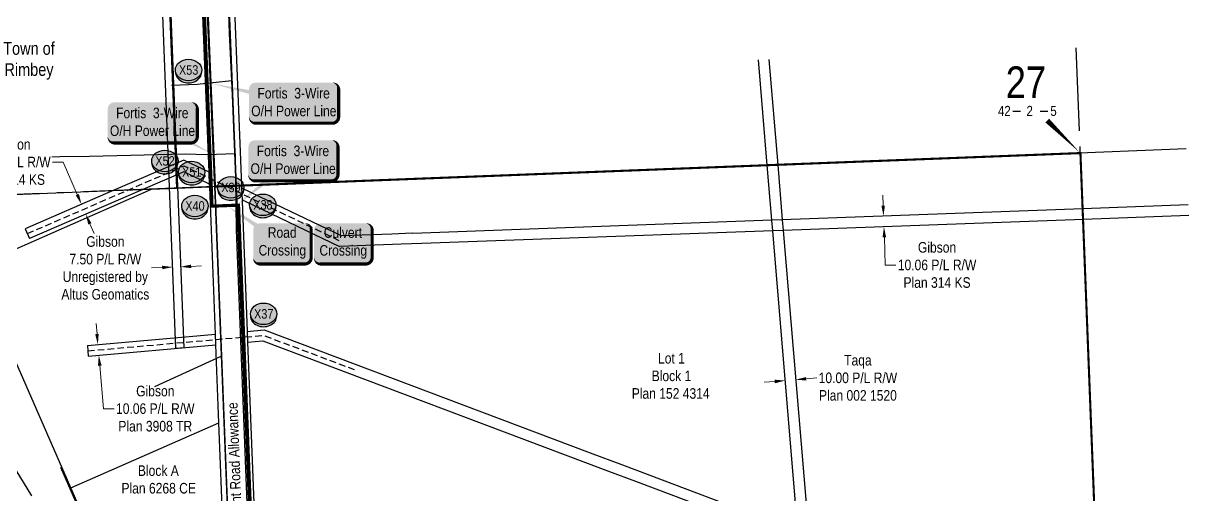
# Model space of a CAD drawing. Extents: x 683901 to 697439, y 5834844 to 5859401.
# Drawn here: x 688032 to 689138, y 5836345 to 5836791 of the extents above; entities that cross this region are included whole.
import ezdxf
from ezdxf.enums import TextEntityAlignment as Align

# ---------------------------------------------------------------- set-up
doc = ezdxf.new("R2010")
doc.units = 0
doc.header["$LTSCALE"] = 5
doc.header["$PDSIZE"] = 0.5
for name, pattern in [('BORDER2', [22.225, 6.35, -3.175, 6.35, -3.175, 0, -3.175]), ('foc-QUARTERLINE', [33, 25, -3, 2, -3]), ('UG_PIPE', [1.875, 1.25, -0.625])]:
    doc.linetypes.add(name, pattern=pattern)
doc.layers.get('Defpoints').update_dxf_attribs({"color": 9})
for name, color, linetype in [('10', 1, 'Continuous'), ('9', 3, 'Continuous'), ('AS-PIPE-UG', 44, 'UG_PIPE'), ('AS-POWER', 104, 'foc-POWER'), ('AS-POWER-T', 104, 'Continuous'), ('AS-TELEPHONE', 224, 'foc-TEL'), ('C-SYMBOL', 7, 'Continuous'), ('CG-NOTES', 7, 'Continuous'), ('F-RW', 190, 'Continuous'), ('L-33', 7, 'Continuous'), ('L-QSEC', 8, 'foc-QUARTERLINE'), ('L-ROAD-T', 7, 'Continuous'), ('L-SEC', 7, 'Continuous'), ('L-SECLBL', 7, 'Continuous'), ('L-TITLEDB', 4, 'Continuous'), ('L-TITLEDB-T', 4, 'Continuous'), ('P-CROSSINGS', 250, 'Continuous')]:
    doc.layers.add(name, color=color, linetype=linetype)
doc.layers.add('AS-COUNTY', color=7, linetype='BORDER2', lineweight=60, true_color=0xcc33ff)
doc.layers.add('F-RW-T', color=190, linetype='Continuous', lineweight=9)
doc.layers.add('P-PROPOSED-WL4', color=7, linetype='Continuous', true_color=0x5b5bc8)
doc.styles.add('240', font='ARIALN.TTF', dxfattribs={"height": 30})
doc.styles.add('80', font='ARIALN.TTF', dxfattribs={"height": 10})
doc.styles.add('80CG', font='ARIALN.TTF', dxfattribs={"height": 10})
doc.styles.add('80L', font='ARIALN.TTF', dxfattribs={"height": 10})
doc.styles.add('Crossing', font='ARIALN.TTF', dxfattribs={"height": 10})
doc.styles.add('foc-LtypeFont', font='ARIALN.TTF', dxfattribs={"height": 7.35})
doc.styles.add('SIMPLEX', font='ARIALN.TTF')
doc.linetypes.add('foc-POWER', pattern='A,6,-1,["P",foc-LtypeFont,S=0.2,R=0,X=-0.625,Y=-0.75],-1.24,4', length=12.24)
doc.linetypes.add('foc-TEL', pattern='A,2,-1,["T",foc-LtypeFont,S=0.2,R=0,X=-0.425,Y=-0.75],-1.24,8', length=12.24)
doc.linetypes.add('foc-TEL-NOLINE', pattern='A,0,-2,["T",foc-LtypeFont,S=0.2,R=0,X=-0.425,Y=-0.75],-10.24', length=12.24)
doc.dimstyles.new('Compass 5 000', dxfattribs={"dimscale": 5, "dimtxt": 9, "dimasz": 2, "dimexe": 0.2, "dimexo": 0.0625, "dimgap": 0.5, "dimtad": 0, "dimtih": 1, "dimtoh": 1, "dimzin": 0, "dimdsep": 46, "dimtxsty": '80CG', "dimcen": 0.1, "dimse1": 1, "dimse2": 1, "dimclrd": 256, "dimclrt": 256, "dimaunit": 1, "dimadec": 4, "dimazin": 0, "dimtfac": 0.06, "dimtofl": 0, "dimtmove": 0, "dimatfit": 1, "dimfxl": 0.2, "dimtolj": 1, "dimtzin": 0, "dimlwd": -1, "dimarcsym": 0})

# ---------------------------------------------------------------- blocks, each defined once
blk = doc.blocks.new('L-SECLBL')
at = {"layer": '9', "color": 7}
for p, q in [((-5.1, -27.8), (-12.3, -27.8)), ((20.7, -27.8), (13.5, -27.8))]:
    blk.add_line(p, q, dxfattribs=at)
at = {"layer": '10', "color": 2, "style": 'SIMPLEX'}
blk.add_attdef('SEC', text='', height=30, dxfattribs=at).set_placement((0, 0), align=Align.MIDDLE)
at = {"layer": '10', "color": 5, "style": '80L'}
blk.add_attdef('TWP', text='', height=9.5, dxfattribs=at).set_placement((-14.4, -27.4), align=Align.MIDDLE_RIGHT)
blk.add_attdef('RGE', text='', height=9.5, dxfattribs=at).set_placement((3.6, -27.4), align=Align.MIDDLE_CENTER)
blk.add_attdef('MER', text='', height=9.5, dxfattribs=at).set_placement((23.2, -27.4), align=Align.MIDDLE_LEFT)
blk = doc.blocks.new('*U1023')
h = blk.add_hatch(color=59)
edge = h.paths.add_edge_path()
edge.add_line((-21.5, -20), (21.5, -20))
edge.add_arc((21.5, -14), 6, 270, 360)
edge.add_line((27.5, -14), (27.5, 12.5))
edge.add_arc((21.5, 12.5), 6, 0, 90)
edge.add_line((21.5, 18.5), (-21.5, 18.5))
edge.add_arc((-21.5, 12.5), 6, 90, 180)
edge.add_line((-27.5, 12.5), (-27.5, -14))
edge.add_arc((-21.5, -14), 6, 180, 270)
at = {"color": 1, "flags": 128}
blk.add_lwpolyline([(-53.4, 35.8, 0, 7.5, 0), (0, 0, 0, 0, 0)], format="xyseb", dxfattribs=at)
blk.add_lwpolyline([(-21.5, -20, 3, 3, 0), (21.5, -20, 3, 3, 0.414214), (27.5, -14, 3, 3, 0), (27.5, 12.5, 3, 0, 0.414214), (21.5, 18.5, 0, 0, 0), (-21.5, 18.5, 0, 0, 0.414214), (-27.5, 12.5, 0, 0, 0), (-27.5, -14, 0, 3, 0.414214)], format="xyseb", close=True, dxfattribs=at)
at = {"color": 1, "style": '80'}
blk.add_attdef('ENTER_TEXT_001', (-36, -5), '', height=10, dxfattribs=at)
blk = doc.blocks.new('*U1024')
h = blk.add_hatch(color=254)
edge = h.paths.add_edge_path()
edge.add_line((-21.5, -20), (21.5, -20))
edge.add_arc((21.5, -14), 6, 270, 360)
edge.add_line((27.5, -14), (27.5, 12.5))
edge.add_arc((21.5, 12.5), 6, 0, 90)
edge.add_line((21.5, 18.5), (-21.5, 18.5))
edge.add_arc((-21.5, 12.5), 6, 90, 180)
edge.add_line((-27.5, 12.5), (-27.5, -14))
edge.add_arc((-21.5, -14), 6, 180, 270)
at = {"color": 160, "flags": 128}
blk.add_lwpolyline([(-21.5, -20, 3, 3, 0), (21.5, -20, 3, 3, 0.414214), (27.5, -14, 3, 3, 0), (27.5, 12.5, 3, 0, 0.414214), (21.5, 18.5, 0, 0, 0), (-21.5, 18.5, 0, 0, 0.414214), (-27.5, 12.5, 0, 0, 0), (-27.5, -14, 0, 3, 0.414214)], format="xyseb", close=True, dxfattribs=at)
at = {"color": 160, "style": '80'}
blk.add_attdef('ENTER_TEXT_001', (-26.8, -4.9), '', height=10, dxfattribs=at)
blk = doc.blocks.new('*D1289')
at = {"layer": 'Defpoints', "color": 0, "transparency": 16777216}
for p in [(688754, 5836466.7), (688763.9, 5836467.5), (688765, 5836453.7)]:
    blk.add_point(p, dxfattribs=at)
at = {"layer": 'F-RW-T', "transparency": 16777216}
for p, q in [((688775, 5836454.5), (688785, 5836455.4)), ((688745.2, 5836452), (688735.2, 5836451.2))]:
    blk.add_line(p, q, dxfattribs=at)
for points in [[(688745, 5836453.7), (688745.3, 5836450.3), (688755.1, 5836452.8)], [(688774.9, 5836456.2), (688775.2, 5836452.9), (688765, 5836453.7)]]:
    blk.add_solid(points, dxfattribs=at)
at = {"layer": 'F-RW-T', "transparency": 16777216, "insert": (688824.1, 5836455.4), "char_height": 10, "attachment_point": 5, "style": '80CG'}
blk.add_mtext('\\A1;Taqa\\P10.00 P/L R/W\\PPlan 002 1520', dxfattribs=at)
blk = doc.blocks.new('*D1290')
at = {"layer": 'Defpoints', "color": 0, "transparency": 16777216}
for p in [(688818.7, 5836607.6), (688819.1, 5836597.6), (688848.8, 5836598.7)]:
    blk.add_point(p, dxfattribs=at)
at = {"layer": 'F-RW-T', "transparency": 16777216}
for p, q in [((688848.1, 5836618.7), (688847.7, 5836628.7)), ((688849.2, 5836588.7), (688850.1, 5836562.4)), ((688850.1, 5836562.4), (688860.1, 5836562.4))]:
    blk.add_line(p, q, dxfattribs=at)
for points in [[(688849.7, 5836618.8), (688846.4, 5836618.6), (688848.4, 5836608.7)], [(688850.8, 5836588.8), (688847.5, 5836588.6), (688848.8, 5836598.7)]]:
    blk.add_solid(points, dxfattribs=at)
at = {"layer": 'F-RW-T', "transparency": 16777216, "insert": (688899.2, 5836562.4), "char_height": 10, "attachment_point": 5, "style": '80CG'}
blk.add_mtext('\\A1;Gibson\\P10.06 P/L R/W\\PPlan 314 KS', dxfattribs=at)
blk = doc.blocks.new('*D1293')
at = {"layer": 'Defpoints', "color": 0, "transparency": 16777216}
for p in [(688102.9, 5836487), (688158.4, 5836491.8), (688159.3, 5836481.8)]:
    blk.add_point(p, dxfattribs=at)
at = {"layer": 'F-RW-T', "transparency": 16777216}
for p, q in [((688102.1, 5836496.9), (688101.2, 5836506.9)), ((688104.7, 5836467), (688108.3, 5836426.2)), ((688108.3, 5836426.2), (688118.3, 5836426.2))]:
    blk.add_line(p, q, dxfattribs=at)
for points in [[(688103.7, 5836497.1), (688100.4, 5836496.8), (688102.9, 5836487)], [(688106.4, 5836467.1), (688103, 5836466.8), (688103.8, 5836476.9)]]:
    blk.add_solid(points, dxfattribs=at)
at = {"layer": 'F-RW-T', "transparency": 16777216, "insert": (688157.4, 5836426.2), "char_height": 10, "attachment_point": 5, "style": '80CG'}
blk.add_mtext('\\A1;Gibson\\P10.06 P/L R/W\\PPlan 3908 TR', dxfattribs=at)
blk = doc.blocks.new('*D1294')
at = {"layer": 'Defpoints', "color": 0, "transparency": 16777216}
for p in [(688087.4, 5836619.9), (688079.3, 5836616.4), (688083.3, 5836607.2)]:
    blk.add_point(p, dxfattribs=at)
at = {"layer": 'F-RW-T', "transparency": 16777216}
for p, q in [((688070, 5836660), (688060, 5836660)), ((688083.4, 5836629.1), (688070, 5836660)), ((688095.3, 5836601.5), (688099.3, 5836592.3))]:
    blk.add_line(p, q, dxfattribs=at)
for points in [[(688084.9, 5836629.7), (688081.9, 5836628.4), (688087.4, 5836619.9)], [(688096.9, 5836602.1), (688093.8, 5836600.8), (688091.4, 5836610.6)]]:
    blk.add_solid(points, dxfattribs=at)
at = {"layer": 'F-RW-T', "transparency": 16777216, "insert": (688020.9, 5836660), "char_height": 10, "attachment_point": 5, "style": '80CG', "bg_fill": 3, "box_fill_scale": 1.1, "bg_fill_color": 256, "bg_fill_true_color": 13158600, "bg_fill_transparency": 0}
blk.add_mtext('\\A1;Gibson\\P10.06 P/L R/W\\PPlan 314 KS', dxfattribs=at)
blk = doc.blocks.new('*D1303')
at = {"layer": 'Defpoints', "color": 0, "transparency": 16777216}
for p in [(688173.9, 5836560.4), (688174.4, 5836547.5), (688181.9, 5836547.8)]:
    blk.add_point(p, dxfattribs=at)
at = {"layer": 'F-RW-T', "transparency": 16777216}
for p, q in [((688163.9, 5836560), (688153.9, 5836559.6)), ((688191.4, 5836561.1), (688201.4, 5836561.5))]:
    blk.add_line(p, q, dxfattribs=at)
for points in [[(688163.9, 5836561.7), (688164, 5836558.4), (688173.9, 5836560.4)], [(688191.3, 5836562.8), (688191.5, 5836559.4), (688181.4, 5836560.7)]]:
    blk.add_solid(points, dxfattribs=at)
at = {"layer": 'F-RW-T', "transparency": 16777216, "insert": (688110, 5836559.6), "char_height": 10, "attachment_point": 5, "style": '80CG'}
blk.add_mtext('\\A1;Gibson\\P7.50 P/L R/W\\PUnregistered by\\PAltus Geomatics', dxfattribs=at)
blk = doc.blocks.new('*U899')
h = blk.add_hatch(color=255)
edge = h.paths.add_edge_path()
edge.add_line((-36.5, -20), (36.5, -20))
edge.add_arc((36.5, -14), 6, 270, 360)
edge.add_line((42.5, -14), (42.5, 12.5))
edge.add_arc((36.5, 12.5), 6, 0, 90)
edge.add_line((36.5, 18.5), (-36.5, 18.5))
edge.add_arc((-36.5, 12.5), 6, 90, 180)
edge.add_line((-42.5, 12.5), (-42.5, -14))
edge.add_arc((-36.5, -14), 6, 180, 270)
at = {"color": 104, "flags": 128}
blk.add_lwpolyline([(-36.5, -20, 3, 3, 0), (36.5, -20, 3, 3, 0.414214), (42.5, -14, 3, 3, 0), (42.5, 12.5, 3, 0, 0.414214), (36.5, 18.5, 0, 0, 0), (-36.5, 18.5, 0, 0, 0.414214), (-42.5, 12.5, 0, 0, 0), (-42.5, -14, 0, 3, 0.414214)], format="xyseb", close=True, dxfattribs=at)
blk.add_lwpolyline([(-54.1, -43.2, 0, 7.5, 0), (0, 0, 0, 0, 0)], format="xyseb", dxfattribs=at)
at = {"color": 104, "style": '80'}
blk.add_attdef('ENTER_TEXT_001', (-26.8, -4.9), '', height=10, dxfattribs=at)
blk = doc.blocks.new('*U906')
h = blk.add_hatch(color=255)
edge = h.paths.add_edge_path()
edge.add_line((-36.5, -20), (36.5, -20))
edge.add_arc((36.5, -14), 6, 270, 360)
edge.add_line((42.5, -14), (42.5, 12.5))
edge.add_arc((36.5, 12.5), 6, 0, 90)
edge.add_line((36.5, 18.5), (-36.5, 18.5))
edge.add_arc((-36.5, 12.5), 6, 90, 180)
edge.add_line((-42.5, 12.5), (-42.5, -14))
edge.add_arc((-36.5, -14), 6, 180, 270)
at = {"color": 104, "flags": 128}
blk.add_lwpolyline([(-36.5, -20, 3, 3, 0), (36.5, -20, 3, 3, 0.414214), (42.5, -14, 3, 3, 0), (42.5, 12.5, 3, 0, 0.414214), (36.5, 18.5, 0, 0, 0), (-36.5, 18.5, 0, 0, 0.414214), (-42.5, 12.5, 0, 0, 0), (-42.5, -14, 0, 3, 0.414214)], format="xyseb", close=True, dxfattribs=at)
blk.add_lwpolyline([(57, -30.7, 0, 7.5, 0), (0, 0, 0, 0, 0)], format="xyseb", dxfattribs=at)
at = {"color": 104, "style": '80'}
blk.add_attdef('ENTER_TEXT_001', (-26.8, -4.9), '', height=10, dxfattribs=at)
blk = doc.blocks.new('*U907')
h = blk.add_hatch(color=255)
edge = h.paths.add_edge_path()
edge.add_line((-36.5, -20), (36.5, -20))
edge.add_arc((36.5, -14), 6, 270, 360)
edge.add_line((42.5, -14), (42.5, 12.5))
edge.add_arc((36.5, 12.5), 6, 0, 90)
edge.add_line((36.5, 18.5), (-36.5, 18.5))
edge.add_arc((-36.5, 12.5), 6, 90, 180)
edge.add_line((-42.5, 12.5), (-42.5, -14))
edge.add_arc((-36.5, -14), 6, 180, 270)
at = {"color": 104, "flags": 128}
blk.add_lwpolyline([(-79.8, 18.1, 0, 7.5, 0), (0, 0, 0, 0, 0)], format="xyseb", dxfattribs=at)
blk.add_lwpolyline([(-36.5, -20, 3, 3, 0), (36.5, -20, 3, 3, 0.414214), (42.5, -14, 3, 3, 0), (42.5, 12.5, 3, 0, 0.414214), (36.5, 18.5, 0, 0, 0), (-36.5, 18.5, 0, 0, 0.414214), (-42.5, 12.5, 0, 0, 0), (-42.5, -14, 0, 3, 0.414214)], format="xyseb", close=True, dxfattribs=at)
at = {"color": 104, "style": '80'}
blk.add_attdef('ENTER_TEXT_001', (-26.8, -4.9), '', height=10, dxfattribs=at)
blk = doc.blocks.new('xing2')
h = blk.add_hatch(color=50)
h.dxf.hatch_style = 1
edge = h.paths.add_edge_path()
edge.add_ellipse((0, 0), major_axis=(-12.5, 0), ratio=0.816297, start_angle=0, end_angle=360)
h = blk.add_hatch(color=250)
h.dxf.hatch_style = 1
edge = h.paths.add_edge_path()
edge.add_ellipse((0, -2), major_axis=(-12.5, 0), ratio=0.816297, start_angle=0, end_angle=180)
edge.add_line((12.5, -2), (12.5, 0))
edge.add_ellipse((0, 0), major_axis=(-12.5, 0), ratio=0.816297, start_angle=0, end_angle=180, ccw=False)
edge.add_line((-12.5, 0), (-12.5, -2))
at = {"color": 250}
blk.add_ellipse((0, 0), major_axis=(-12.5, 0), ratio=0.816297, dxfattribs=at)
blk.add_ellipse((0, -2), major_axis=(-12.5, 0), ratio=0.816297, start_param=0, end_param=3.141593, dxfattribs=at)
at = {"color": 250, "style": 'Crossing'}
blk.add_attdef('CROSSING', text='', height=9, dxfattribs=at).set_placement((0.1, 0), align=Align.MIDDLE_CENTER)
at = {"color": 250, "style": 'Crossing', "flags": 1}
for tag, p in [('OWNER', (0.1, -12.5)), ('DESCRIPTION', (0.1, -25.8)), ('LOCATION', (0.1, -39.3)), ('DWG_REF', (0.1, -52.8))]:
    blk.add_attdef(tag, text='', height=9, dxfattribs=at).set_placement(p, align=Align.MIDDLE_CENTER)

msp = doc.modelspace()

# ---------------------------------------------------------------- linework, layer by layer
at = {"layer": 'AS-COUNTY', "const_width": 2, "flags": 128}
msp.add_lwpolyline([(688570.098, 5834920.354), (688526.66, 5835019.106), (689099.066, 5835041.128), (689035.236, 5836668.495), (688214.041, 5836636.733), (688146.331, 5838243.664), (687727.456, 5838227.425, -0.02774603), (687726.199, 5838031.873), (687689.457, 5837420.74), (687686.027, 5837363.258, 0.09636998), (687724.417, 5837052.946, 0.00292608), (687727.516, 5837043.344, 0.02425119), (687757.334, 5836965.676), (687907.177, 5836624.501), (687823.115, 5836621.174), (687657.303, 5836998.653), (687617.746, 5837088.665, 0.24246791), (687276.404, 5837365.251)], format="xyb", dxfattribs=at)
at = {"layer": 'AS-PIPE-UG', "flags": 128}
for points in [[(688036.049, 5836592.186), (688184.526, 5836656.4), (688332.094, 5836585.504)], [(688093.398, 5836481.094), (688260.039, 5836495.745), (688347.184, 5836462.942)]]:
    msp.add_lwpolyline(points, dxfattribs=at)
at = {"layer": 'AS-POWER', "flags": 128}
for points in [[(688230.056, 5836737.11), (688227.862, 5836782.023), (688215.377, 5837154.809)], [(687725.574, 5837104.37), (687757.837, 5837005.938), (687800.719, 5836906.577), (687844.247, 5836815.131), (687886.629, 5836720.926), (687917.646, 5836664.912), (688010.935, 5836664.681), (688095.022, 5836665.714), (688185.875, 5836667.888), (688206.646, 5836667.271), (688233.342, 5836668.243)], [(688230.056, 5836737.11), (688196.983, 5836733.466), (688172.794, 5836732.615)], [(688233.363, 5836667.065), (688233.342, 5836668.243), (688230.056, 5836737.11)], [(688256.188, 5836034.293), (688244.379, 5836344.871), (688234.602, 5836595.831), (688233.363, 5836667.065)], [(688067.535, 5836370.645), (688079.546, 5836343.29), (688102.295, 5836291.583), (688116.338, 5836259.663), (688167.206, 5836144.303), (688195.934, 5836078.518), (688215.224, 5836034.393), (688224.342, 5836013.538), (688242.119, 5836014.314), (688243.868, 5836014.389), (688257.188, 5836014.97)]]:
    msp.add_lwpolyline(points, dxfattribs=at)
at = {"layer": 'AS-TELEPHONE', "linetype": 'foc-TEL-NOLINE', "flags": 128}
msp.add_lwpolyline([(688265.619, 5835833.947), (688259.895, 5835980.37), (688239.775, 5835979.579), (688204.657, 5836872.626)], dxfattribs=at)
at = {"layer": 'AS-TELEPHONE', "flags": 128}
msp.add_lwpolyline([(688156.935, 5836447.095), (688220.064, 5836476.083)], dxfattribs=at)
at = {"layer": 'C-SYMBOL', "flags": 128}
msp.add_lwpolyline([(688077.332, 5836351.16), (688217.776, 5836412.851)], dxfattribs=at)
at = {"layer": 'F-RW', "flags": 128}
msp.add_lwpolyline([(688135.294, 5838534.855), (688146.332, 5838243.664), (688169.457, 5837638.779), (688174.545, 5837505.701), (688177.055, 5837440.041), (688185.675, 5837223.422), (688192.093, 5837062.127), (688200.186, 5836858.74), (688209.015, 5836636.532), (688177.938, 5836635.335), (688169.905, 5836837.515), (688183.494, 5836838.055), (688182.7, 5836858.044), (688174.607, 5837061.431), (688168.189, 5837222.726), (688159.568, 5837439.359), (688157.058, 5837505.032), (688151.97, 5837638.11), (688128.844, 5838243.001), (688117.806, 5838534.192)], close=True, dxfattribs=at)
for points in [[(688094.506, 5838296.348), (688146.844, 5838247.924), (688170.477, 5837638.126), (688144.731, 5837503.71), (688147.255, 5837438.829), (688155.681, 5837222.243), (688178.147, 5836644.749), (688184.399, 5836484.025), (688176.919, 5836483.367), (688170.652, 5836644.458), (688148.187, 5837221.951), (688139.761, 5837438.537), (688137.204, 5837504.277), (688162.95, 5837638.694), (688139.47, 5838244.529), (688091.693, 5838288.733)], [(688738.015, 5836657.011), (688729.627, 5836756.739)], [(688739.583, 5836757.124), (688747.962, 5836657.395)], [(688184.635, 5836661.895), (688117.556, 5836632.968)], [(688208.473, 5836650.47), (688184.635, 5836661.895)], [(688742.389, 5836604.816), (688738.015, 5836657.011)], [(688747.962, 5836657.395), (688752.333, 5836605.181)], [(688184.415, 5836650.845), (688145.47, 5836634.077)], [(688208.915, 5836639.102), (688184.415, 5836650.845)], [(688117.556, 5836632.968), (688034.064, 5836596.775)], [(688145.47, 5836634.077), (688038.053, 5836587.542)], [(688239.252, 5836635.688), (688264.182, 5836623.699)], [(688239.697, 5836624.312), (688242.722, 5836622.853)], [(688242.722, 5836622.853), (688332.136, 5836579.873)], [(688264.182, 5836623.699), (688334.259, 5836590.011)], [(689137.575, 5836619.298), (689037.643, 5836615.652)], [(689037.643, 5836615.652), (688752.333, 5836605.181)], [(689137.966, 5836609.259), (689038.036, 5836605.603)], [(688034.064, 5836596.775), (688038.053, 5836587.542)], [(688742.389, 5836604.816), (688401.703, 5836592.217)], [(688752.333, 5836605.181), (688742.389, 5836604.816)], [(688743.225, 5836594.85), (688742.389, 5836604.816)], [(688752.333, 5836605.181), (688753.169, 5836595.202)], [(689038.036, 5836605.603), (688753.169, 5836595.202)], [(688381.879, 5836591.747), (688334.259, 5836590.011)], [(688401.475, 5836592.467), (688381.879, 5836591.747)], [(688743.225, 5836594.85), (688410.303, 5836582.709)], [(688753.169, 5836595.202), (688743.225, 5836594.85)], [(688767.086, 5836310.171), (688743.225, 5836594.85)], [(688753.169, 5836595.202), (688777.424, 5836306.277)], [(688390.719, 5836582.01), (688332.136, 5836579.873)], [(688410.303, 5836582.709), (688390.719, 5836582.01)], [(688244.613, 5836499.411), (688260.735, 5836500.825)], [(688260.735, 5836500.825), (688569.934, 5836384.437)], [(688092.96, 5836486.075), (688214.52, 5836496.776)], [(688092.96, 5836486.075), (688093.835, 5836476.056)], [(688093.835, 5836476.056), (688214.884, 5836486.708)], [(688245.008, 5836489.347), (688259.332, 5836490.6)], [(688259.332, 5836490.6), (688584.793, 5836368.055)], [(688569.934, 5836384.437), (688600.688, 5836372.851)], [(688584.793, 5836368.055), (688615.497, 5836356.527)], [(688600.688, 5836372.851), (688767.086, 5836310.171)], [(688615.497, 5836356.527), (688768.016, 5836299.075)]]:
    msp.add_lwpolyline(points, dxfattribs=at)
at = {"layer": 'L-QSEC', "flags": 128}
for points in [[(689066.929, 5835865.355), (689031.294, 5836768.39)], [(689135.504, 5836672.373), (688234.141, 5836637.51)], [(688214.041, 5836636.733), (687299.367, 5836600.581)]]:
    msp.add_lwpolyline(points, dxfattribs=at)
at = {"layer": 'L-SEC', "flags": 128}
for points in [[(688182.08, 5837440.239), (688198.06, 5837038.486), (688214.041, 5836636.733)], [(688234.141, 5836637.51), (688218.161, 5837039.263), (688202.18, 5837441.017)], [(688214.041, 5836636.733), (688229.787, 5836234.967), (688245.533, 5835833.202)], [(688265.632, 5835833.99), (688249.886, 5836235.75), (688234.141, 5836637.51)]]:
    msp.add_lwpolyline(points, dxfattribs=at)
at = {"layer": 'L-SECLBL', "flags": 128}
msp.add_lwpolyline([(689035.236, 5836668.495, 0, 5, 0), (689003.814, 5836699.249, 0, 0, 0)], format="xyseb", dxfattribs=at)
at = {"layer": 'L-TITLEDB', "flags": 128}
for points in [[(688214.04, 5836636.734), (688182.08, 5837440.24)], [(688202.177, 5837441.014), (688234.146, 5836637.528)], [(688207.201, 5837441.208), (688239.172, 5836637.725)], [(688208.473, 5836650.47), (688200.981, 5836838.75)], [(689051.239, 5836269.589), (689035.236, 5836668.495)], [(688208.915, 5836639.102), (688208.473, 5836650.47)], [(688239.172, 5836637.725), (688356.243, 5836642.296)], [(687907.177, 5836624.501), (688117.556, 5836632.968)], [(687985.438, 5836560.383), (688153.709, 5836634.401)], [(688117.556, 5836632.968), (688145.47, 5836634.077)], [(688145.47, 5836634.077), (688153.709, 5836634.401)], [(688153.709, 5836634.401), (688209.015, 5836636.532)], [(688209.015, 5836636.532), (688208.915, 5836639.102)], [(688214.52, 5836496.776), (688209.015, 5836636.532)], [(688239.698, 5835981.544), (688214.04, 5836636.734)], [(688234.146, 5836637.528), (688265.412, 5835839.113)], [(688239.172, 5836637.725), (688239.252, 5836635.688)], [(688239.252, 5836635.688), (688239.697, 5836624.312)], [(688239.697, 5836624.312), (688239.811, 5836622.771)], [(688239.811, 5836622.771), (688244.613, 5836499.411)], [(688074.115, 5836358.485), (687985.438, 5836560.383)], [(688244.613, 5836499.411), (688245.008, 5836489.347)], [(688214.884, 5836486.708), (688214.52, 5836496.776)], [(688217.776, 5836412.851), (688214.884, 5836486.708)], [(688245.008, 5836489.347), (688262.561, 5836040.182)], [(688225.843, 5836206.806), (688217.776, 5836412.851)], [(688007.399, 5836396.372), (688040.064, 5836343.527)], [(688077.332, 5836351.16), (688074.115, 5836358.485)], [(688104.752, 5836288.733), (688077.332, 5836351.16)]]:
    msp.add_lwpolyline(points, dxfattribs=at)
at = {"layer": 'P-PROPOSED-WL4', "const_width": 3, "flags": 128}
msp.add_lwpolyline([(688232.373, 5835809.102), (688244.364, 5835814.528), (688266.366, 5835815.382), (688839.951, 5835837.631), (688837.982, 5835859.788), (688266.974, 5835837.672), (688236.361, 5836619.155), (688211.236, 5836618.165), (688210.514, 5836636.592), (688201.848, 5836854.693), (688201.842, 5836854.859), (688201.722, 5836857.929), (688147.83, 5838243.721), (688117.754, 5839037.158)], dxfattribs=at)

# ---------------------------------------------------------------- block references
at = {"layer": 'AS-POWER-T'}
ref = msp.add_blockref('*U907', (688288.887, 5836716.775), dxfattribs=dict(at, xscale=0.99969901, yscale=0.99969901, zscale=0.99969901))
ref.add_attrib('ENTER_TEXT_001', 'Fortis  3-Wire', (688254.297, 5836720.26), dxfattribs={"layer": '0', "color": 104, "height": 9.99699, "style": '80'})
ref.add_attrib('ENTER_TEXT_002', 'O/H Power Line', (688248.429, 5836703.422), dxfattribs={"layer": '0', "color": 104, "height": 9.99699, "style": '80'})
ref = msp.add_blockref('*U906', (688154.805, 5836698.073), dxfattribs=dict(at, xscale=0.99969901, yscale=0.99969901, zscale=0.99969901))
ref.add_attrib('ENTER_TEXT_001', 'Fortis  3-Wire', (688120.215, 5836701.559), dxfattribs={"layer": '0', "color": 104, "height": 9.99699, "style": '80'})
ref.add_attrib('ENTER_TEXT_002', 'O/H Power Line', (688114.347, 5836684.72), dxfattribs={"layer": '0', "color": 104, "height": 9.99699, "style": '80'})
ref = msp.add_blockref('*U899', (688288.252, 5836662.13), dxfattribs=dict(at, xscale=0.99969901, yscale=0.99969901, zscale=0.99969901))
ref.add_attrib('ENTER_TEXT_001', 'Fortis  3-Wire', (688253.661, 5836665.616), dxfattribs={"layer": '0', "color": 104, "height": 9.99699, "style": '80'})
ref.add_attrib('ENTER_TEXT_002', 'O/H Power Line', (688247.793, 5836648.777), dxfattribs={"layer": '0', "color": 104, "height": 9.99699, "style": '80'})
at = {"layer": 'CG-NOTES'}
ref = msp.add_blockref('*U1023', (688277.843, 5836583.35), dxfattribs=dict(at, xscale=0.999081924950458, yscale=0.999081924950458, zscale=0.999081924950458))
ref.add_attrib('ENTER_TEXT_001', 'Road', (688264.144, 5836588.238), dxfattribs={"layer": '0', "color": 1, "height": 9.9908, "style": '80'})
ref.add_attrib('ENTER_TEXT_002', 'Crossing', (688255.387, 5836571.409), dxfattribs={"layer": '0', "color": 1, "height": 9.9908, "style": '80'})
ref = msp.add_blockref('*U1024', (688335.63, 5836583.343), dxfattribs=dict(at, xscale=1.000131017163248, yscale=1.000131017163248, zscale=1.000131017163248))
ref.add_attrib('ENTER_TEXT_001', 'Culvert', (688317.247, 5836588.147), dxfattribs={"layer": '0', "color": 160, "height": 10.0013, "style": '80'})
ref.add_attrib('ENTER_TEXT_002', 'Crossing', (688313.15, 5836571.301), dxfattribs={"layer": '0', "color": 160, "height": 10.0013, "style": '80'})
at = {"layer": 'L-SECLBL'}
msp.add_blockref('L-SECLBL', (688983.483, 5836735.856), dxfattribs=at).add_auto_attribs({'SEC': '27', 'TWP': '42', 'RGE': '2', 'MER': '5'})
at = {"layer": 'P-CROSSINGS'}
for p, values in [((688188.945, 5836747.27), {'CROSSING': 'X53'}), ((688166.506, 5836661.046), {'CROSSING': 'X52'}), ((688191.888, 5836650.549), {'CROSSING': 'X51'}), ((688229.067, 5836635.967), {'CROSSING': 'X39'}), ((688259.433, 5836619.449), {'CROSSING': 'X38'}), ((688194.956, 5836618.376), {'CROSSING': 'X40'}), ((688260.178, 5836516.071), {'CROSSING': 'X37'})]:
    msp.add_blockref('xing2', p, dxfattribs=at).add_auto_attribs(values)

# ---------------------------------------------------------------- texts
at = {"layer": 'L-33', "color": 200, "linetype": 'Continuous', "true_color": 0xcc33ff, "insert": (688037.548, 5836755.889), "char_height": 12, "attachment_point": 5, "style": '240'}
msp.add_mtext_dynamic_manual_height_columns('Town of\\PRimbey', width=201.24694, gutter_width=45, heights=[0], dxfattribs=at)
at = {"layer": 'L-ROAD-T', "style": '80L'}
msp.add_text('Government Road Allowance', height=10, rotation=92.127014, dxfattribs=at).set_placement((688233.185, 5836357.789), align=Align.MIDDLE_CENTER)
at = {"layer": 'L-TITLEDB-T', "char_height": 10, "attachment_point": 1, "style": '80L'}
for s, insert in [('\\pi25.452;Lot 1\\P\\pi19.422;Block 1\\P\\pi0.5002;Plan 152 4314', (688608.998, 5836478.992)), ('\\pi17.714;Block A\\P\\pi2.1271;Plan 6268 CE', (688123.171, 5836372.48))]:
    msp.add_mtext_dynamic_manual_height_columns(s, width=73.44925, gutter_width=50, heights=[0], dxfattribs=dict(at, insert=insert))

# ---------------------------------------------------------------- dimensions: what is measured, and where the dimension line sits
at = {"layer": 'F-RW-T'}
for base, p1, p2, angle, text, picture, middle in [((688848.793, 5836598.693), (688818.696, 5836607.617), (688819.062, 5836597.608), 272.091042, 'Gibson\\P10.06 P/L R/W\\PPlan 314 KS', '*D1290', (688899.204, 5836562.423)), ((688102.943, 5836486.954), (688159.258, 5836481.813), (688158.376, 5836491.834), 95.030813, 'Gibson\\P10.06 P/L R/W\\PPlan 3908 TR', '*D1293', (688157.379, 5836426.183))]:
    dim = msp.add_linear_dim(base=base, p1=p1, p2=p2, angle=angle, text=text, dimstyle='Compass 5 000', dxfattribs=at)
    dim.commit()
    dim.dimension.update_dxf_attribs({"geometry": picture, "text_midpoint": middle, "dimtype": 161})
dim = msp.add_aligned_dim(p1=(688753.969, 5836466.665), p2=(688763.89, 5836467.498), distance=-13.868, text='Taqa\\P10.00 P/L R/W\\PPlan 002 1520', dimstyle='Compass 5 000', dxfattribs=at)
dim.commit()
dim.dimension.update_dxf_attribs({"geometry": '*D1289', "text_midpoint": (688824.066, 5836455.351)})

# ---------------------------------------------------------------- next in the draw order: dimensions: what is measured, and where the dimension line sits
dim = msp.add_linear_dim(base=(688087.36, 5836619.878), p1=(688083.337, 5836607.16), p2=(688079.333, 5836616.398), angle=113.43628, text='Gibson\\P10.06 P/L R/W\\PPlan 314 KS', dimstyle='Compass 5 000', override={"dimtfill": 1}, dxfattribs=at)
dim.commit()
dim.dimension.update_dxf_attribs({"geometry": '*D1294', "text_midpoint": (688020.899, 5836659.96), "dimtype": 161})

# ---------------------------------------------------------------- next in the draw order: dimensions: what is measured, and where the dimension line sits
dim = msp.add_linear_dim(base=(688173.922, 5836560.405), p1=(688181.917, 5836547.84), p2=(688174.422, 5836547.549), angle=182.2278, text='Gibson\\P7.50 P/L R/W\\PUnregistered by\\PAltus Geomatics', dimstyle='Compass 5 000', dxfattribs=at)
dim.commit()
dim.dimension.update_dxf_attribs({"geometry": '*D1303', "text_midpoint": (688109.95, 5836559.628), "dimtype": 161})

doc.saveas('drawing.dxf')
